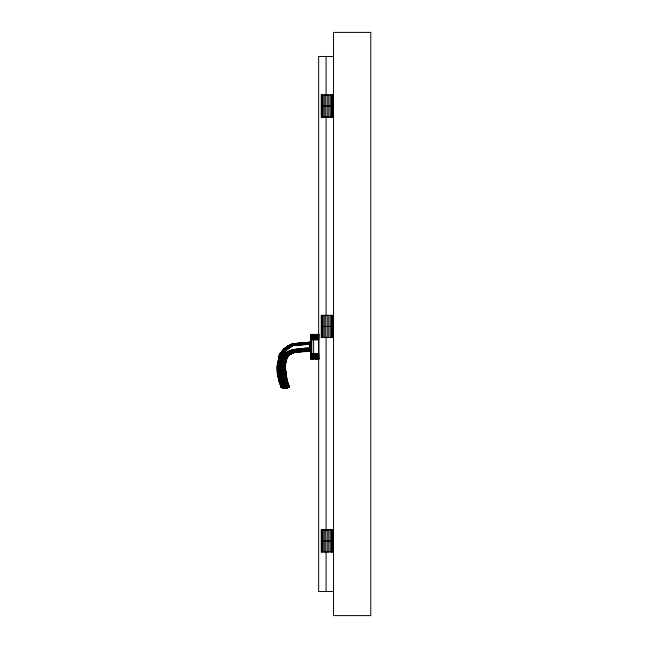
<?xml version="1.0" encoding="UTF-8"?>
<svg xmlns="http://www.w3.org/2000/svg" width="648" height="648" viewBox="0 0 648 648"><rect width="100%" height="100%" fill="white"/><g stroke="black" fill="none" stroke-linecap="round" stroke-linejoin="round"><path stroke-width="0.97" d="M310.643 343.067L293.957 344.42C283.905 346.38 278.429 356.91 279.126 366.574C279.896 370.68 278.616 392.834 287.647 386.816C284.561 377.258 280.114 362.775 288.044 354.545C294.378 350.268 302.446 351.078 309.695 350.795C301.709 351.864 290.588 349.831 285.728 357.963C289.81 352.917 296.168 351.41 302.438 351.605L302.438 348.357L305.524 349.353L309.695 349.499C302.13 350.617 293.504 349.24 287.04 354.213C279.094 362.645 283.354 377.087 286.538 386.816C277.393 389.618 287.275 388.444 289.518 386.816L287.777 382.15L283.184 382.49C280.957 373.604 279.069 362.475 284.221 354.278L282.35 355.161L279.466 354.877L278.996 356.052L284.415 356.246L296.144 351.994L309.695 351.37L309.695 342.225L292.216 343.886L293.439 345.546L294.192 344.922L310.643 343.553M280.957 362.588L280.576 366.59L277.522 366.557L277.854 374.69L279.669 382.79L281.839 387.48L284.675 387.812L286.335 387.172L289.259 387.172L281.111 387.172L278.3 378.772L281.613 378.562L284.245 387.812L286.084 386.816C282.771 376.95 278.924 362.791 286.424 353.994C292.961 348.713 301.919 350.098 309.695 348.956C300.162 348.502 289.413 349.094 282.277 356.279L280.6 362.621L280.203 370.632M279.847 370.632L280.244 362.564L281.345 358.571M284.675 387.812L284.245 387.682L285.169 386.816C280.835 377.006 280.616 365.877 283.216 355.639L282.35 355.161L282.666 353.759L284.82 349.628L286.635 350.058L292.945 345.659L310.643 344.137M288.684 386.832C291.843 386.848 281.864 389.489 289.308 386.824C283.994 373.297 280.527 348.705 302.438 351.605C296.12 350.528 287.882 351.589 284.675 357.907L290.806 353.784L296.209 352.099L294.638 352.407L291.956 349.782L284.974 353.152L282.277 356.279M303.977 351.532L305.524 351.491L305.524 348.098L309.695 348.365L305.524 348.746L303.977 348.227L303.977 351.54L309.695 351.281C302.446 352.261 295.253 349.701 288.044 351.305C291.973 353.33 292.677 352.901 288.328 355.436C283.055 362.937 285.42 373.847 287.364 382.174C286.764 374.293 281.175 356.546 293.18 352.828L283.986 357.04L281.921 357.008L281.345 358.603M281.921 357.008C282.042 354.829 282.269 349.823 285.444 351.297L286.635 350.058L283.848 352.488L281.596 357.413C280.552 356.805 277.101 357.51 278.907 358.474M280.94 355.015C279.288 365.585 278.446 376.763 283.168 386.816C284.99 389.885 282.884 383.025 282.334 382.555L279.669 382.79M291.406 353.12C290.725 354.731 287.064 356.408 284.691 354.375L281.88 357.753L280.957 362.629C272.63 358.652 278.81 388.711 283.994 387.812C280.633 385.9 280.738 388.209 283.719 387.788M277.522 366.557C278.17 363.22 278.033 351.945 283.565 350.916M282.406 350.673C276.639 360.482 279.644 349.782 283.848 352.488L285.444 351.297L283.071 354.845L284.278 355.055L285.638 354.715L285.849 353.411L294.638 352.407M278.915 357.275L277.271 366.574L277.611 374.714L280.908 374.625L281.613 378.562L280.908 378.643M280.438 357.672L282.504 352.253M283.216 355.639L285.987 356.505C287.485 356.27 297.351 349.029 287.477 356.003C282.625 365.367 285.136 377.355 288.684 386.816L286.367 387.788M283.589 353.873L281.629 353.614L280.997 358.587L281.702 358.627M281.524 357.769L281.248 357.388C282.884 351.459 288.247 346.38 294.192 344.922L309.695 343.813L293.714 345.522L292.888 343.764L309.695 342.266L290.417 344.469L292.945 345.659L294.03 344.566L309.695 343.238L294.119 344.76C288.06 346.178 282.577 351.338 280.9 357.364M293.593 343.691L309.695 342.355L292.216 343.886L309.695 342.444L293.722 343.942C278.292 346.931 275.319 365.869 278.826 378.732M280.511 356.165C278.033 366.177 277.376 379.534 283.784 387.812L282.236 387.682L288.789 387.464L281.58 387.464L280.876 386.816L289.518 386.816M281.88 357.753L286.999 358.044L287.979 356.084L289.972 354.326L287.323 353.306L287.25 352.496L286.473 352.172L293.39 351.184M313.624 334.36L313.624 359.17L311.421 359.097L311.421 334.392L310.643 334.919L311.761 334.409M310.643 335.089L313.624 334.554M302.438 351.273L295.18 350.244L289.826 350.519L293.163 352.828L283.921 355.736C280.438 365.78 281.596 377.087 285.59 386.816L284.245 387.682M310.643 335.3L311.761 334.789L318.84 334.789M287.477 387.779L286.627 387.779L288.125 387.682L284.399 387.804L284.747 386.816L283.184 382.49M285.517 387.682L284.399 387.779L284.715 387.172L286.335 387.204M310.643 335.591L311.761 335.105L318.84 335.105M284.691 354.375L283.006 353.808L284.237 351.062L286.246 348.381L287.996 348.867L284.877 351.2L289.607 346.056M279.555 354.877L278.762 357.259M285.987 356.505L287.534 356.716L286.999 358.044L288.538 355.469L288.117 355.379L289.202 354.877L286.538 357.315L283.986 357.04L283.622 356.424M287.056 358.044L287.21 357.38L286.538 357.315M310.643 335.956L318.84 335.51M288.328 355.436L289.202 354.877L284.974 353.152L288.328 352.65L288.757 351.678M310.643 336.385L318.84 335.988M283.216 356.384L284.448 354.326L281.929 356.279M287.056 357.356L286.586 358.02L288.425 355.444M310.643 336.871L318.84 336.539M288.328 352.65L288.951 352.941L289.429 352.042L293.779 351.564L295.448 350.722L296.201 352.083L300.907 351.686L300.907 348.486L305.524 349.912L309.695 350.001L295.691 351.143M291.892 344.841L286.084 349.952L291.495 345.003M286.845 358.036L287.21 357.38L286.238 357.996M285.079 387.172L284.423 387.788L285.906 387.172M281.596 357.413C281.224 350.973 288.044 346.542 293.439 344.639L287.461 348.754L293.439 344.639L294.03 344.566L294.265 345.481M310.643 337.422L318.84 337.138M289.049 386.816L287.234 387.796L289.049 386.824L287.364 382.174M289.308 386.816L287.339 387.788M287.056 357.364L287.979 356.084L284.278 355.055L283.549 355.687M310.643 338.005L318.84 337.794M282.965 357.089L281.524 357.728L282.569 357.056M309.695 343.513L294.119 344.76L293.163 345.57L292.345 344.687L289 347.603L286.619 346.761L287.226 346.996L292.523 344.226L309.695 342.589L292.264 343.934L293.957 344.42L309.695 343.238M282.795 357.801L284.48 357.105M285.444 387.172L284.585 387.707M292.969 344.728L291.203 346.639L288.449 345.587L286.619 346.769M287.388 356.708L287.85 356.068M281.548 352.107C281.167 351.516 284.383 347.344 286.246 348.381M287.85 347.19L284.561 351.135L283.848 352.488L284.423 352.569L283.006 353.808M282.35 355.161L283.459 354.14M284.14 349.483L283.451 349.288L288.522 345.619M284.124 357.874L285.007 357.161M310.643 338.621L318.84 338.483M287.437 387.172L285.387 387.796L285.987 387.788M287.728 356.044L285.217 357.939M288.538 354.715L286.562 355.825M288.473 387.172L286.991 387.788M286.821 346.834L282.269 350.649M287.226 346.972C281.791 350.268 278.81 356.287 278.405 362.507C278.235 369.83 276.89 383.365 283.573 387.788L280.876 386.824M286.821 346.85L290.417 344.469M289.956 353.435L290.847 353.8L287.769 355.323L289.113 354.853M290.847 353.8L289.405 354.132M290.725 353.759L291.794 353.322L289.972 354.326M291.657 353.241L290.636 353.727L291.705 353.273L290.361 353.597L288.951 352.941M290.806 353.792L291.803 353.33M282.609 387.172L283.784 387.788L282.147 387.196L280.422 382.709L278.267 370.616L278.664 362.516L279.677 357.291L281.143 353.549L285.817 348.251L291.146 344.825L293.236 344.258L292.523 344.226L309.695 342.986L293.909 344.315L292.985 343.902L288.644 345.676M310.643 339.269L318.84 339.196M283.751 354.173L285.849 353.411M299.368 350.746L300.907 350.187M300.907 350.649L302.438 350.098L305.524 350.827L310.643 350.471M285.638 354.715L291.406 353.103M292.945 345.659L290.968 344.242L292.345 344.687M292.734 345.408L309.695 344.193M286.424 353.994L294.548 352.31L292.507 352.358L294.37 352.156L293.05 352.739M292.718 344.444L294.03 344.566L291.292 344.906L284.561 349.564L281.354 353.581L279.887 357.307L278.883 362.524L278.486 370.607L280.633 382.693L282.131 386.816L283.784 387.812L282.35 387.172M293.139 344.153L292.426 344.137L309.695 342.776L292.321 344.023L292.896 343.772M290.045 352.374L294.111 351.88M313.624 334.757L317.131 334.36M310.643 339.933L318.84 339.916M292.224 343.902L292.937 343.837M300.745 343.448L297.764 343.724L300.745 343.529M304.722 343.084L307.711 342.808L303.709 343.124M286.74 378.302L282.115 378.537M295.723 343.796L300.713 343.375M309.695 347.749L291.956 349.782L297.351 349.944L297.837 351.864L302.438 351.483M308.861 350.892L305.524 351.176L302.438 350.568M305.718 343.132L307.711 342.97M281.637 382.652L282.334 382.595L281.264 378.586M297.837 351.872C292.718 351.864 300.931 351.354 296.201 352.091M309.695 351.095L305.524 351.386L309.695 351.07L303.977 350.884M281.062 370.583C284.083 369.085 288.684 372.244 285.282 374.463M309.695 351.265L303.977 351.419L305.524 351.491M281.41 374.568L286.1 374.431M277.757 370.648L277.231 370.64L279.847 370.591L281.264 378.626M288.749 387.472L283.638 387.504L280.195 374.609M296.039 351.807L299.368 351.759L299.368 348.608L305.524 350.406L309.695 350.43M278.421 378.764L280.973 386.832M278.996 356.052L279.515 356.084M296.039 351.783L299.368 351.767M279.847 370.591L280.56 370.624L280.576 366.59L279.523 366.614M286.092 362.791L281.459 362.613M333.534 56.465L318.638 56.465L318.638 591.535L333.534 591.535M321.278 106.021L333.202 106.021M321.278 326.454L333.202 326.454M313.624 334.409L311.761 334.36L311.761 359.17L313.624 359.122M316.71 334.409L318.84 334.36L318.84 359.17L313.624 358.773M315.463 334.554L318.84 334.554M309.695 343.189L310.643 343.189M309.695 344.898L310.643 344.898M309.695 345.789L310.643 345.789M309.695 346.745L310.643 346.745M309.695 347.701L310.643 347.701M309.695 348.6L310.643 348.6M309.695 349.369L310.643 349.369M309.695 349.961L310.643 349.961M309.695 350.349L310.643 350.341M318.84 353.622L310.643 353.597M318.84 354.343L310.643 354.27M318.84 355.055L310.643 354.91M318.84 355.744L310.643 355.533M318.84 356.392L310.643 356.117M318.84 356.999L310.643 356.659M318.84 357.542L310.643 357.153M318.84 358.028L310.643 357.583M318.84 358.425L311.761 358.425L310.643 357.947M318.84 358.749L311.761 358.749L310.643 358.239M313.624 358.984L310.643 358.449M315.463 358.984L318.84 358.984M316.71 359.122L318.84 359.122M285.566 366.671L281.078 366.59M321.278 540.886L333.202 540.886M277.749 362.491L278.405 362.54M283.265 387.172L283.994 387.812L282.147 387.172M283.427 387.504L281.605 387.472M292.321 343.999L293.066 344.007M299.368 351.653L300.907 351.678M278.413 358.441L280.997 358.546M295.885 351.532L297.756 351.572M300.907 351.572L302.438 351.605M292.629 344.347L293.309 344.363M286.667 358.854L282.196 358.611M282.957 387.796L280.973 386.816M297.213 349.394L294.581 349.167L295.448 350.722M280.406 353.46L281.629 353.614M283.451 349.288L284.82 349.628M302.438 350.965L303.977 351.2M299.368 349.207L297.059 348.818L297.351 349.944M282.868 350.795L282.406 350.69M289 347.603L289.518 347.725M310.643 358.571L311.421 359.097L310.643 358.619M300.907 349.661L302.438 350.098M285.169 348.057L285.387 348.146M282.447 387.682L281.135 386.832M282.901 387.682L281.88 387.172M283.565 387.172L283.994 387.812L282.917 387.172M281.232 387.172L281.694 387.464M293.625 343.756L293.909 344.315M286.06 375.411L286.578 378.319M280.56 370.583L280.908 374.584M280.203 370.591L280.552 374.593M332.991 94.916L332.991 117.134M332.991 315.341L332.991 337.559M332.991 529.78L332.991 551.991M332.4 94.916L332.4 117.134M332.4 315.341L332.4 337.559M332.4 529.78L332.4 551.991M331.452 94.916L331.452 117.134M331.452 315.341L331.452 337.559M331.452 529.78L331.452 551.991M330.221 94.916L330.221 117.134M330.221 315.341L330.221 337.559M330.221 529.78L330.221 551.991M328.779 94.916L328.779 117.134M328.779 315.341L328.779 337.559M328.779 529.78L328.779 551.991M327.24 94.916L327.24 117.134M327.24 315.341L327.24 337.559M327.24 529.78L327.24 551.991M326.082 56.465L326.082 95.232M326.082 116.486L326.082 315.9M326.082 337.163L326.082 530.842M326.082 551.756L326.082 591.535M325.701 94.916L325.701 117.134M325.701 315.341L325.701 337.559M325.701 529.78L325.701 551.991M324.259 94.916L324.259 117.134M324.259 315.341L324.259 337.559M324.259 529.78L324.259 551.991M323.028 94.916L323.028 117.134M323.028 315.341L323.028 337.559M323.028 529.78L323.028 551.991M322.08 94.916L322.08 117.134M322.08 315.341L322.08 337.559M322.08 529.78L322.08 551.991M321.481 94.916L321.481 117.134M321.481 315.341L321.481 337.559M321.481 529.78L321.481 551.991M311.105 334.473L311.105 359.065M310.862 334.595L310.862 358.943M310.7 334.749L310.7 358.79M370.769 32.4L333.534 32.4L333.534 615.6L370.769 615.6L370.769 32.4M333.202 94.916L321.278 94.916L321.278 117.134L333.202 117.134L333.202 94.916M333.202 315.341L321.278 315.341L321.278 337.559L333.202 337.559L333.202 315.341M333.202 529.78L321.278 529.78L321.278 551.991L333.202 551.991L333.202 529.78"/></g></svg>
